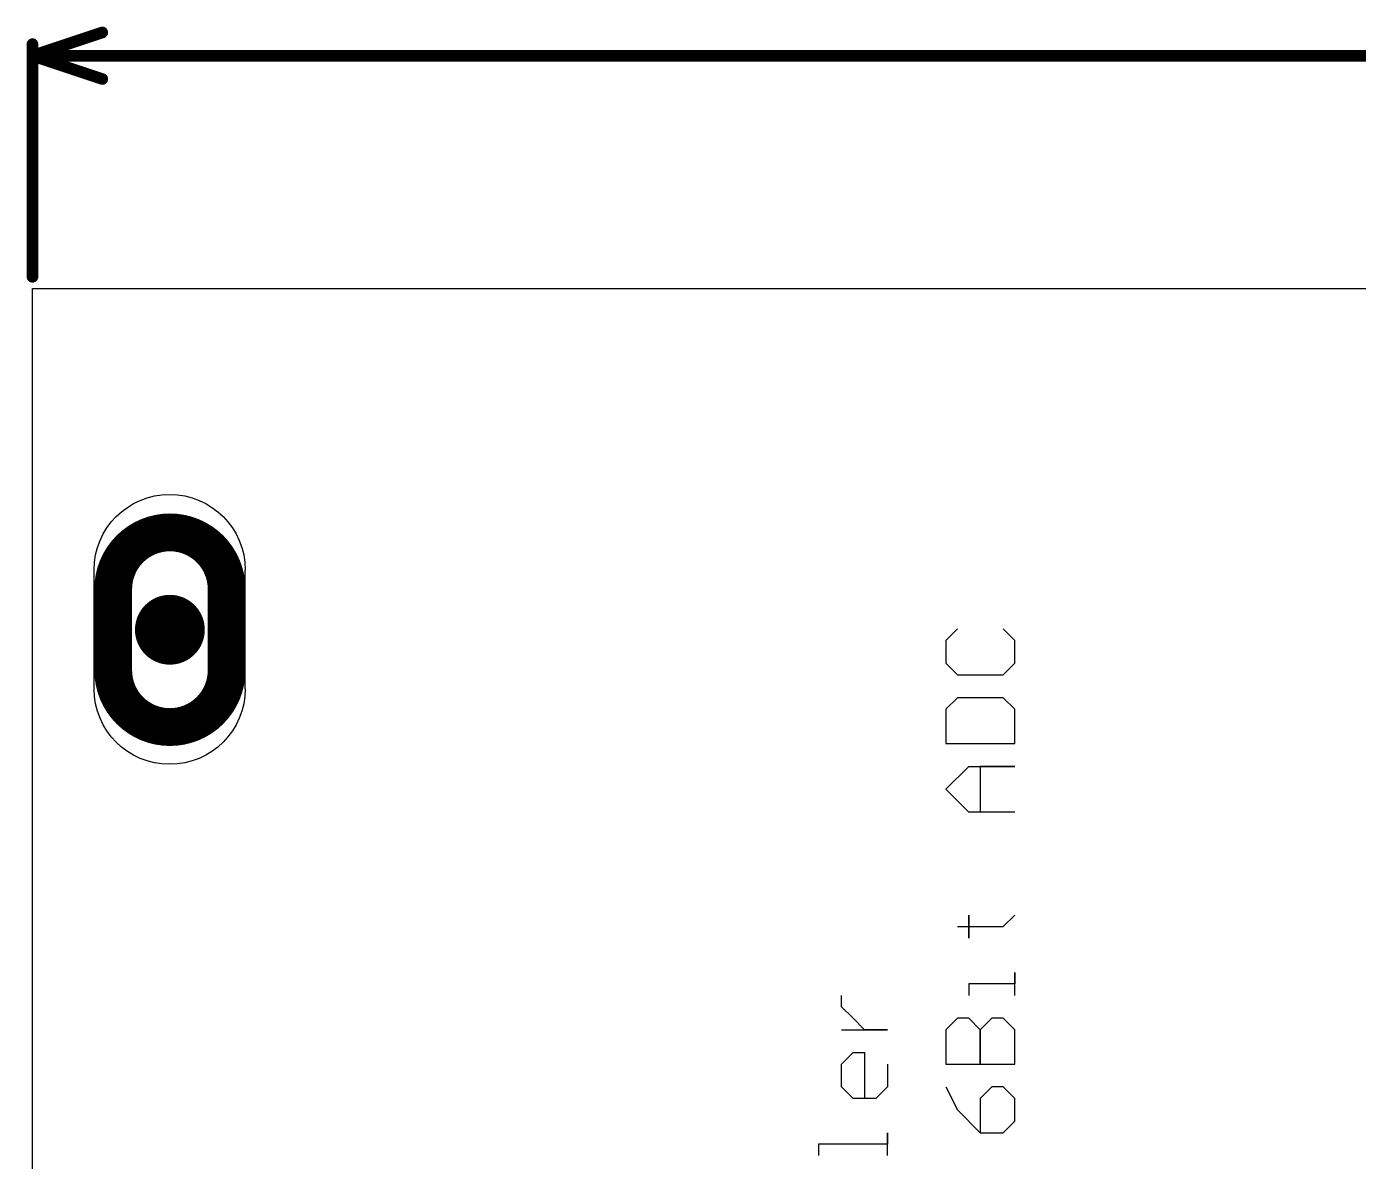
# Model space of a CAD drawing. Header units: millimetres. Extents: x 34 to 167, y 52 to 98.
# Drawn here: x 33.84 to 62.9, y 73.55 to 98.32 of the extents above; entities that cross this region are included whole.
import ezdxf

# ---------------------------------------------------------------- set-up
doc = ezdxf.new("R2010")
doc.units = ezdxf.units.MM
for name, color, linetype in [('Mechanical1', 6, 'Continuous'), ('MultiLayer', 9, 'Continuous'), ('PadHoleLayer', 156, 'Continuous'), ('TopOverlay', 2, 'Continuous')]:
    doc.layers.add(name, color=color, linetype=linetype)

msp = doc.modelspace()

# ---------------------------------------------------------------- linework, layer by layer
at = {"layer": 'Mechanical1', "const_width": 0.254}
for points in [[(33.962, 97.688), (35.486, 98.196)], [(33.962, 92.862), (33.962, 97.942)], [(33.962, 97.688), (93.287, 97.688)], [(33.962, 97.688), (35.486, 97.18)]]:
    msp.add_lwpolyline(points, dxfattribs=at)
at = {"layer": 'Mechanical1', "const_width": 0.127}
for points in [[(35.423, 98.196, 1), (35.55, 98.196, 1)], [(33.899, 97.942, 1), (34.026, 97.942, 1)], [(33.899, 97.688, 1), (34.026, 97.688, 1)], [(33.899, 97.688, 1), (34.026, 97.688, 1)], [(33.899, 97.688, 1), (34.026, 97.688, 1)], [(35.423, 97.18, 1), (35.55, 97.18, 1)], [(33.899, 92.862, 1), (34.026, 92.862, 1)]]:
    msp.add_lwpolyline(points, format="xyb", close=True, dxfattribs=at)
at = {"layer": 'Mechanical1'}
for points in [[(33.962, 92.608), (33.962, 92.608)], [(33.962, 52.308), (33.962, 92.608)], [(33.962, 92.608), (162.362, 92.608)], [(35.307, 83.871), (35.307, 86.462)], [(38.607, 83.871), (38.607, 86.462)]]:
    msp.add_lwpolyline(points, dxfattribs=at)
for points in [[(33.962, 92.608, 1), (33.962, 92.608, 1)], [(33.962, 92.608, 1), (33.962, 92.608, 1)], [(33.962, 92.608, 1), (33.962, 92.608, 1)], [(33.962, 92.608, 1), (33.962, 92.608, 1)], [(35.307, 86.462, 1), (35.307, 86.462, 1)], [(35.307, 86.462, 1), (35.307, 86.462, 1)], [(38.607, 86.462, 1), (38.607, 86.462, 1)], [(38.607, 86.462, 1), (38.607, 86.462, 1)], [(35.307, 83.871, 1), (35.307, 83.871, 1)], [(35.307, 83.871, 1), (35.307, 83.871, 1)], [(38.607, 83.871, 1), (38.607, 83.871, 1)], [(38.607, 83.871, 1), (38.607, 83.871, 1)]]:
    msp.add_lwpolyline(points, format="xyb", close=True, dxfattribs=at)
for points in [[(35.307, 86.462, -1), (38.607, 86.462)], [(38.607, 83.871, -1), (35.307, 83.871)]]:
    msp.add_lwpolyline(points, format="xyb", dxfattribs=at)
at = {"layer": 'MultiLayer', "const_width": 0.762}
msp.add_lwpolyline([(36.581, 85.158, 1), (37.343, 85.158, 1)], format="xyb", close=True, dxfattribs=at)
at = {"layer": 'PadHoleLayer', "const_width": 0.825}
msp.add_lwpolyline([(35.725, 84.271), (35.725, 86.046, -1), (38.2, 86.046), (38.2, 84.271, -1)], format="xyb", close=True, dxfattribs=at)
at = {"layer": 'TopOverlay'}
for p, q in [((54.15, 85.175), (53.9, 84.925)), ((55.4, 84.925), (55.15, 85.175)), ((53.9, 84.925), (53.9, 84.425)), ((55.4, 84.425), (55.4, 84.925)), ((53.9, 84.425), (54.15, 84.175)), ((55.15, 84.175), (55.4, 84.425)), ((54.15, 84.175), (55.15, 84.175)), ((54.15, 83.675), (53.9, 83.425)), ((53.9, 83.425), (53.9, 82.675)), ((55.15, 83.675), (54.15, 83.675)), ((55.4, 83.425), (55.15, 83.675)), ((55.4, 82.675), (55.4, 83.425)), ((53.9, 82.675), (55.4, 82.675)), ((53.9, 81.676), (54.4, 82.176)), ((54.4, 82.176), (55.4, 82.176)), ((55.4, 82.176), (54.65, 82.176)), ((54.65, 82.176), (54.65, 81.176)), ((54.4, 81.176), (53.9, 81.676)), ((55.4, 81.176), (54.4, 81.176)), ((54.4, 78.427), (54.4, 78.927)), ((54.4, 78.927), (54.4, 78.677)), ((55.15, 78.677), (55.4, 78.927)), ((54.15, 78.677), (54.4, 78.677)), ((54.4, 78.677), (54.4, 78.427)), ((54.4, 78.677), (55.15, 78.677)), ((55.4, 77.177), (55.4, 77.677)), ((55.4, 77.677), (55.4, 77.427)), ((55.4, 77.427), (54.4, 77.427)), ((54.4, 77.427), (54.4, 77.177)), ((51.621, 76.927), (51.621, 77.177)), ((51.871, 76.677), (51.621, 76.927)), ((52.121, 76.428), (51.871, 76.677)), ((54.15, 76.677), (53.9, 76.428)), ((54.4, 76.677), (54.15, 76.677)), ((54.65, 76.428), (54.4, 76.677)), ((54.9, 76.677), (54.65, 76.428)), ((55.15, 76.677), (54.9, 76.677)), ((55.4, 76.428), (55.15, 76.677)), ((51.621, 76.428), (52.621, 76.428)), ((52.621, 76.428), (52.121, 76.428)), ((53.9, 76.428), (53.9, 75.678)), ((54.65, 76.428), (54.65, 75.678)), ((54.65, 75.678), (54.65, 76.428)), ((55.4, 75.678), (55.4, 76.428)), ((51.621, 75.678), (51.871, 75.928)), ((51.871, 75.928), (52.121, 75.928)), ((52.121, 75.928), (52.121, 74.928)), ((51.621, 75.178), (51.621, 75.678)), ((52.621, 75.678), (52.621, 75.178)), ((53.9, 75.678), (55.4, 75.678)), ((51.871, 74.928), (51.621, 75.178)), ((52.621, 75.178), (52.371, 74.928)), ((53.9, 75.178), (54.15, 74.678)), ((54.9, 75.178), (54.65, 74.928)), ((55.15, 75.178), (54.9, 75.178)), ((55.4, 74.928), (55.15, 75.178)), ((52.371, 74.928), (51.871, 74.928)), ((54.65, 74.928), (54.65, 74.178)), ((55.4, 74.428), (55.4, 74.928)), ((54.15, 74.678), (54.65, 74.178)), ((55.15, 74.178), (55.4, 74.428)), ((52.621, 73.678), (52.621, 74.178)), ((52.621, 74.178), (52.621, 73.928)), ((54.65, 74.178), (55.15, 74.178)), ((52.621, 73.928), (51.121, 73.928)), ((51.121, 73.928), (51.121, 73.678))]:
    msp.add_line(p, q, dxfattribs=at)

doc.saveas('drawing.dxf')
